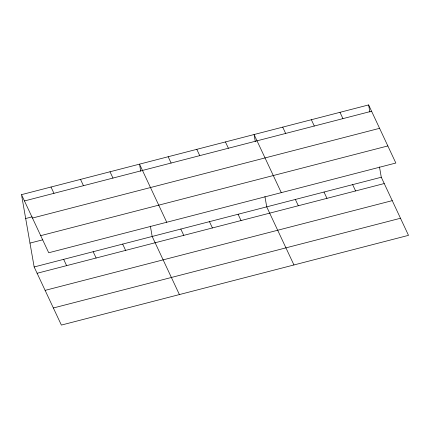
<?xml version="1.0" encoding="UTF-8"?>
<svg xmlns="http://www.w3.org/2000/svg" width="430" height="430" viewBox="0 0 430 430"><rect width="100%" height="100%" fill="white"/><g stroke="black" fill="none" stroke-linecap="round" stroke-linejoin="round"><path stroke-width="0.64" d="M21.5 194.65L368.623 104.925L395.842 163.029L48.719 252.759L21.5 194.65L34.158 266.971L61.377 325.075L408.5 235.35L381.281 177.241L379.475 166.921M24.451 200.95L371.574 111.225M25.676 218.515L32.089 216.86M32.46 218.048L379.582 128.323M40.71 235.661L387.833 145.937M29.982 243.106L42.806 239.79M34.158 266.971L381.281 177.241M37.109 273.27L384.232 183.54M45.118 290.368L392.241 200.638M53.368 307.982L400.491 218.252M339.985 112.327L342.936 118.626M352.643 184.642L355.594 190.947M311.347 119.728L314.303 126.028M324.005 192.043L326.956 198.348M282.709 127.13L285.665 133.434M295.367 199.45L298.318 205.75M281.295 192.64L254.071 134.531L255.312 141.626M293.948 264.961L266.729 206.851L264.923 196.531M225.433 141.938L228.389 148.237M238.091 214.253L241.042 220.552M196.8 149.339L199.751 155.638M209.453 221.654L212.404 227.959M168.162 156.74L171.113 163.04M180.815 229.061L183.766 235.361M166.743 222.251L139.524 164.142L140.766 171.237M179.396 294.571L152.177 236.462L150.371 226.142M110.016 171.769L112.966 178.074M122.674 244.089L125.624 250.389M80.512 179.396L83.463 185.701M93.165 251.717L96.121 258.016M51.003 187.023L53.96 193.328M63.661 259.344L66.612 265.643M368.623 104.925L369.864 112.02"/></g></svg>
